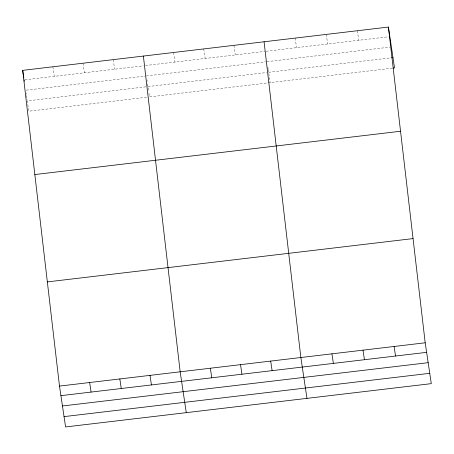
<?xml version="1.0" encoding="UTF-8"?>
<svg xmlns="http://www.w3.org/2000/svg" width="454" height="454" viewBox="0 0 454 454"><rect width="100%" height="100%" fill="white"/><g stroke="black" fill="none" stroke-linecap="round" stroke-linejoin="round"><path stroke-width="0.34" stroke-dasharray="2.27 1.7" d="M24.828 79.836L143.407 65.796M145.513 65.546L264.796 51.421M266.186 51.257L388.454 36.78M26.372 90.159L144.951 76.119M146.353 75.954L265.635 61.829M267.037 61.665L389.997 47.102M145.842 86.839L27.263 100.879L28.806 111.207L147.385 97.167M147.947 86.589L266.526 72.549M268.626 72.3L390.9 57.823M392.438 68.151L149.491 96.918L148.719 91.753M357.321 30.741L358.751 40.298M326.239 34.419L327.669 43.976M295.151 38.102L296.581 47.659M267.832 66.982L268.132 68.98M268.229 69.644L270.17 82.628M233.895 45.355L235.325 54.911M203.727 48.924L205.151 58.487M173.553 52.499L174.983 62.056M146.954 79.944L147.153 81.272M147.55 83.933L148.623 91.106M113.211 59.644L114.641 69.201M83.042 63.214L84.472 72.776M52.868 66.789L54.298 76.346M26.071 92.905L26.27 94.233M26.468 95.561L27.064 99.551"/><path stroke-width="0.68" d="M388.408 27.058L425.194 342.793L431.3 383.641L65.592 426.942L59.485 386.093L22.7 70.359L388.408 27.058L394.515 67.907L393.13 68.066M391.586 57.743L392.971 57.579M34.839 174.552L400.547 131.251M47.347 281.9L413.055 238.6M59.485 386.093L425.194 342.793M60.915 395.655L426.624 352.349M62.459 405.978L428.167 362.678M64.048 416.619L429.756 373.313M394.112 346.476L395.536 356.032M363.024 350.153L364.454 359.716M331.942 353.836L333.367 363.393M306.961 398.362L300.854 357.514L264.069 41.779M270.686 361.089L272.111 370.646M240.512 364.658L241.942 374.221M210.344 368.234L211.768 377.79M186.276 412.652L180.17 371.803L143.385 56.069M150.002 375.379L151.426 384.935M119.828 378.948L121.258 388.511M89.659 382.523L91.089 392.08M22.7 70.359L23.824 77.872M24.13 79.921L24.323 81.209"/></g></svg>
